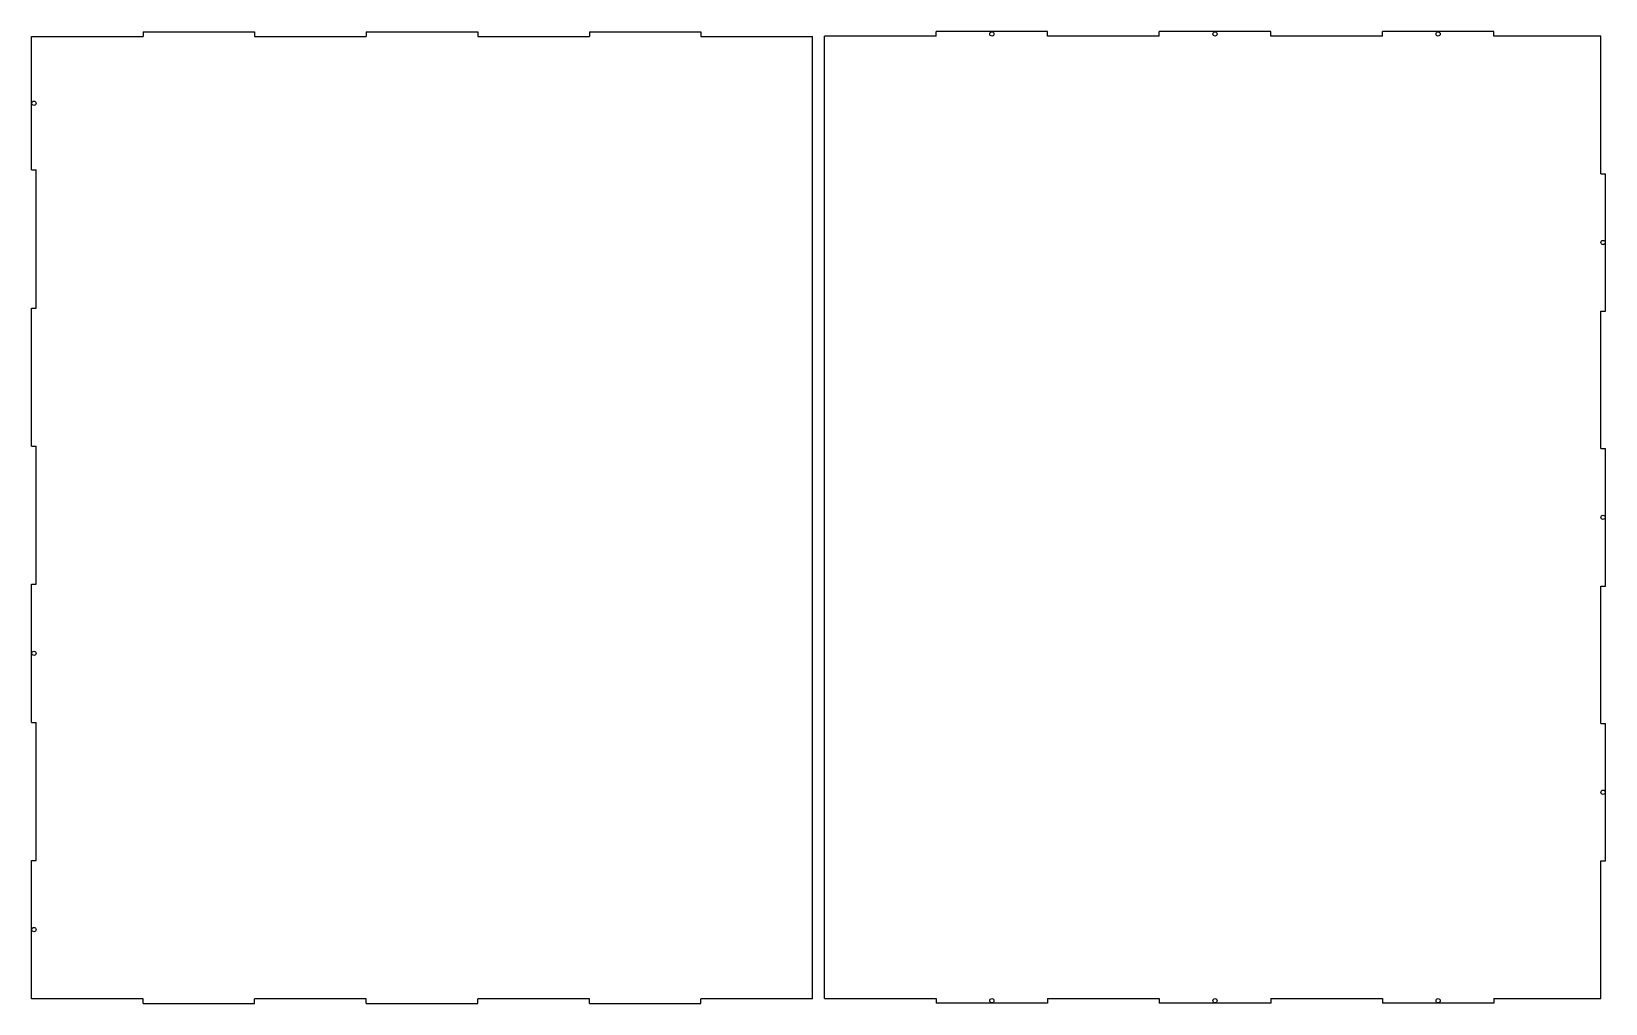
# Model space of a CAD drawing. Extents: x 30 to 1003, y 233 to 834.
import ezdxf

# ---------------------------------------------------------------- set-up
doc = ezdxf.new("R2010")
doc.units = 0
doc.header["$LTSCALE"] = 12.7
doc.layers.add('VISIBLE', color=7, linetype='CONTINUOUS')

msp = doc.modelspace()

# ---------------------------------------------------------------- linework, layer by layer
at = {"layer": 'VISIBLE'}
for p, q in [((30.05, 748.21), (30.05, 830.63)), ((30.05, 830.63), (99.05, 830.63)), ((99.05, 833.63), (99.05, 830.63)), ((99.05, 833.63), (168.05, 833.63)), ((168.05, 833.63), (168.05, 830.63)), ((168.05, 830.63), (237.05, 830.63)), ((237.05, 833.63), (237.05, 830.63)), ((237.05, 833.63), (306.05, 833.63)), ((306.05, 833.63), (306.05, 830.63)), ((306.05, 830.63), (375.05, 830.63)), ((375.05, 833.63), (375.05, 830.63)), ((375.05, 833.63), (444.05, 833.63)), ((444.05, 833.63), (444.05, 830.63)), ((444.05, 830.63), (513.05, 830.63)), ((513.05, 235.63), (513.05, 830.63)), ((520.43, 235.82), (520.43, 830.82)), ((589.43, 830.82), (520.43, 830.82)), ((658.43, 833.82), (589.43, 833.82)), ((589.43, 830.82), (589.43, 833.82)), ((658.43, 830.82), (658.43, 833.82)), ((727.43, 830.82), (658.43, 830.82)), ((727.43, 830.82), (727.43, 833.82)), ((796.43, 833.82), (727.43, 833.82)), ((796.43, 830.82), (796.43, 833.82)), ((865.43, 830.82), (796.43, 830.82)), ((865.43, 830.82), (865.43, 833.82)), ((934.43, 833.82), (865.43, 833.82)), ((934.43, 830.82), (934.43, 833.82)), ((1000.43, 830.82), (934.43, 830.82)), ((1000.43, 745.82), (1000.43, 830.82)), ((30.05, 748.21), (33.05, 748.21)), ((33.05, 662.78), (33.05, 748.21)), ((1000.43, 745.82), (1003.43, 745.82)), ((1003.43, 660.82), (1003.43, 745.82)), ((30.05, 577.35), (30.05, 662.78)), ((30.05, 662.78), (33.05, 662.78)), ((1000.43, 660.82), (1003.43, 660.82)), ((1000.43, 575.82), (1000.43, 660.82)), ((30.05, 577.35), (33.05, 577.35)), ((33.05, 491.92), (33.05, 577.35)), ((1000.43, 575.82), (1003.43, 575.82)), ((1003.43, 490.82), (1003.43, 575.82)), ((30.05, 406.49), (30.05, 491.92)), ((30.05, 491.92), (33.05, 491.92)), ((1000.43, 490.82), (1003.43, 490.82)), ((1000.43, 405.82), (1000.43, 490.82)), ((30.05, 406.49), (33.05, 406.49)), ((33.05, 321.06), (33.05, 406.49)), ((1000.43, 405.82), (1003.43, 405.82)), ((1003.43, 320.82), (1003.43, 405.82)), ((30.05, 235.63), (30.05, 321.06)), ((30.05, 321.06), (33.05, 321.06)), ((1000.43, 320.82), (1003.43, 320.82)), ((1000.43, 235.82), (1000.43, 320.82)), ((99.05, 235.63), (30.05, 235.63)), ((99.05, 232.63), (99.05, 235.63)), ((237.05, 235.63), (168.05, 235.63)), ((168.05, 232.63), (168.05, 235.63)), ((237.05, 232.63), (237.05, 235.63)), ((375.05, 235.63), (306.05, 235.63)), ((306.05, 232.63), (306.05, 235.63)), ((375.05, 232.63), (375.05, 235.63)), ((513.05, 235.63), (444.05, 235.63)), ((444.05, 232.63), (444.05, 235.63)), ((520.43, 235.82), (589.43, 235.82)), ((589.43, 235.82), (589.43, 232.82)), ((658.43, 235.82), (727.43, 235.82)), ((658.43, 235.82), (658.43, 232.82)), ((727.43, 235.82), (727.43, 232.82)), ((796.43, 235.82), (865.43, 235.82)), ((796.43, 235.82), (796.43, 232.82)), ((865.43, 235.82), (865.43, 232.82)), ((934.43, 235.82), (1000.43, 235.82)), ((934.43, 235.82), (934.43, 232.82)), ((99.05, 232.63), (168.05, 232.63)), ((237.05, 232.63), (306.05, 232.63)), ((375.05, 232.63), (444.05, 232.63)), ((658.43, 232.82), (589.43, 232.82)), ((796.43, 232.82), (727.43, 232.82)), ((934.43, 232.82), (865.43, 232.82))]:
    msp.add_line(p, q, dxfattribs=at)
for centre, radius in [((623.93, 832.32), 1.32), ((761.93, 832.32), 1.32), ((899.93, 832.32), 1.32), ((31.55, 789.42), 1.33), ((1001.93, 703.32), 1.32), ((1001.93, 533.32), 1.32), ((31.55, 449.21), 1.33), ((1001.93, 363.32), 1.32), ((31.55, 278.35), 1.33), ((623.93, 234.32), 1.32), ((761.93, 234.32), 1.32), ((899.93, 234.32), 1.32)]:
    msp.add_circle(centre, radius, dxfattribs=at)

doc.saveas('drawing.dxf')
